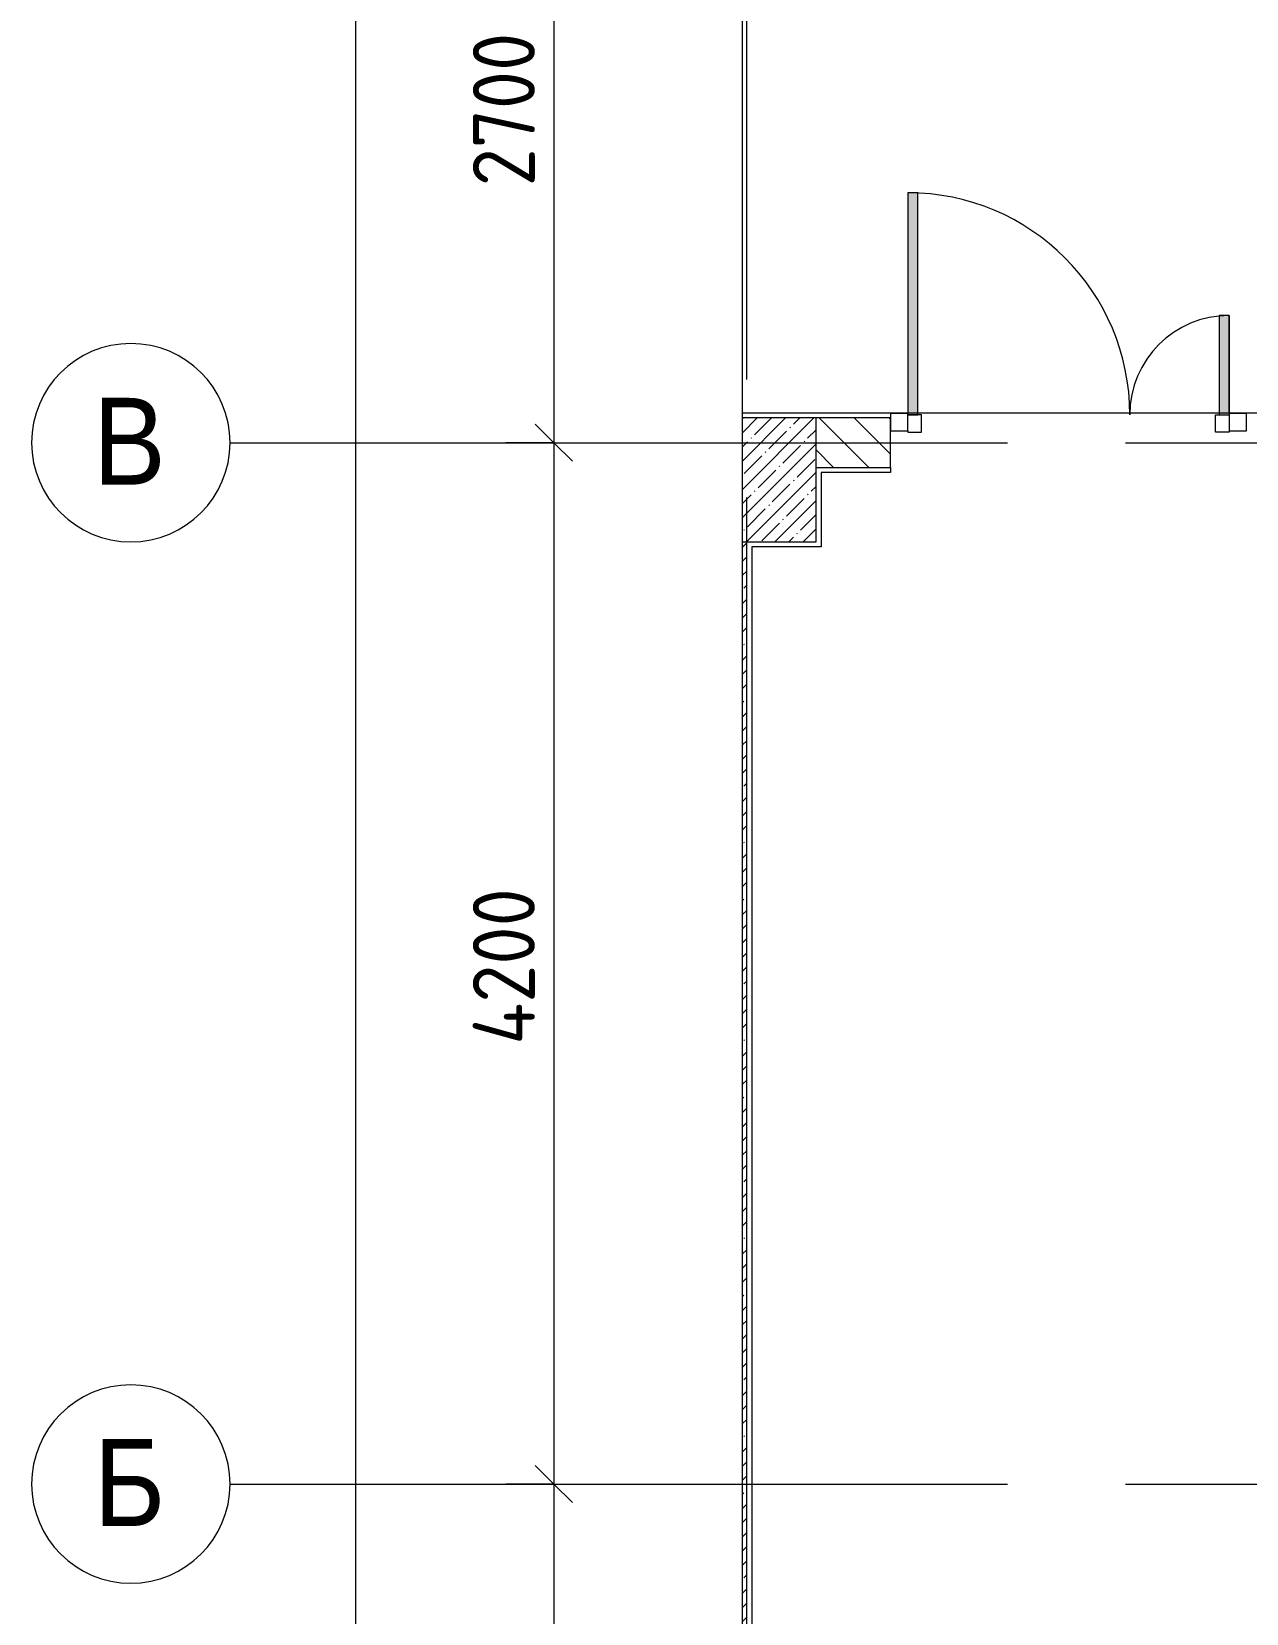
# Model space of a CAD drawing. Header units: millimetres. Extents: x 35787 to 244346, y -8553 to 29000.
# Drawn here: x 35876 to 40775, y 3078 to 9458 of the extents above; entities that cross this region are included whole.
import ezdxf

# ---------------------------------------------------------------- set-up
doc = ezdxf.new("R2010")
doc.units = ezdxf.units.MM
doc.linetypes.add('Осевая', pattern=[3175, 635, -476.25, 1587.5, -476.25])
for name, color, linetype, lineweight in [('A-ANNO-DIMS', 7, 'Continuous', 9), ('A-ANNO-DIMS-100', 7, 'Continuous', 9), ('A-DETL-GENF', 7, 'Continuous', 9), ('A-GLAZ-CWMG', 7, 'Continuous', 9), ('I-WALL', 7, 'Continuous', 9), ('S-COLS', 7, 'Continuous', 9), ('Оси', 7, 'Continuous', 9), ('Оси-1', 7, 'Continuous', 20), ('Оси-2', 7, 'Осевая', 9)]:
    doc.layers.add(name, color=color, linetype=linetype, lineweight=lineweight)
for name, color, linetype, lineweight, true_color in [('A-DETL-GENF-2', 7, 'Continuous', 9, 0xaaaaaa), ('A-DOOR-1', 7, 'Continuous', 9, 0xaaaaaa), ('A-DOOR-2', 7, 'Continuous', 9, 0xe2e2e2), ('A-FLOR-1', 7, 'Continuous', 9, 0xaaaaaa)]:
    doc.layers.add(name, color=color, linetype=linetype, lineweight=lineweight, true_color=true_color)
doc.styles.add('Arial', font='arial.ttf', dxfattribs={"width": 0.9, "height": 350})
doc.styles.add('ISOCPEUR', font='isocpeur.ttf', dxfattribs={"width": 0.9, "height": 250})
doc.dimstyles.new('ISO-2_5_0_9К_БОЛЬШОЙ', dxfattribs={"dimscale": 304.8, "dimtxt": 248.995294, "dimasz": 0.492126, "dimexe": 0.393701, "dimexo": 0.984252, "dimgap": 0, "dimtad": 1, "dimdec": 0, "dimrnd": 10, "dimzin": 0, "dimdsep": 46, "dimtxsty": 'ISOCPEUR', "dimblk1": 'OBLIQUE', "dimblk2": 'OBLIQUE', "dimsah": 1, "dimcen": 0.09, "dimdle": 0.393701, "dimazin": 0, "dimtfac": 1, "dimtdec": 4, "dimtix": 1, "dimtmove": 0, "dimatfit": 3, "dimfxl": 1, "dimtvp": 1, "dimtolj": 1, "dimtzin": 0, "dimarcsym": 2})
doc.dimstyles.new('ISO-2_5_0_9К_БОЛЬШОЙ_1', dxfattribs={"dimscale": 304.8, "dimtxt": 248.995294, "dimasz": 0.492126, "dimexe": 0.393701, "dimexo": 0.984252, "dimgap": 0, "dimtad": 1, "dimdec": 0, "dimrnd": 10, "dimzin": 0, "dimdsep": 46, "dimtxsty": 'ISOCPEUR', "dimblk1": 'OBLIQUE', "dimblk2": 'OBLIQUE', "dimsah": 1, "dimcen": 0.09, "dimdle": 0.393701, "dimazin": 0, "dimtfac": 1, "dimtdec": 4, "dimtix": 1, "dimtmove": 2, "dimatfit": 3, "dimfxl": 1, "dimtvp": 1, "dimtolj": 1, "dimtzin": 0, "dimarcsym": 2})

# ---------------------------------------------------------------- blocks, each defined once
blk = doc.blocks.new('BSC_Колонна _Прямоугольная - 500х500-23286270-План монтажа стен и перегородок 1 этажа  в осях 12-23')
at = {"layer": 'S-COLS'}
h = blk.add_hatch(dxfattribs=at)
h.set_pattern_fill('FP_2', color=256, style=0, pattern_type=2)
h.set_pattern_definition([(45, (-38790, -7650), (-57.02463, 57.02463), []), (45, (-38732.975, -7650), (-57.02463, 57.02463), [100.806, -20.161, 3.353, -16.808])])
h.paths.add_polyline_path([(-47.3, -250), (250, -250), (250, 250), (-47.3, 250)])
for p, q in [((250, 250), (-47.3, 250)), ((250, -250), (250, 250)), ((-47.3, -250), (250, -250))]:
    blk.add_line(p, q, dxfattribs=at)
blk = doc.blocks.new('Дверь_Витражная_остекление_ - ДВН_ДАО_Главный вход_1200 в свету-31742133-План монтажа стен и перегородок 1 этажа  в осях 12-23')
at = {"layer": 'A-DOOR-2'}
for points in [[(-647.5, 30), (-607.5, 30), (-607.5, 925), (-647.5, 925), (-647.5, 35)], [(647.5, 30), (647.5, 430), (607.5, 430), (607.5, 30)]]:
    blk.add_hatch(color=256, dxfattribs=at).paths.add_polyline_path(points)
at = {"layer": 'A-DETL-GENF-2'}
for p, q in [((-607.5, 925), (-647.5, 925)), ((-647.5, 925), (-647.5, 35)), ((-607.5, 30), (-607.5, 925)), ((647.5, 430), (607.5, 430)), ((607.5, 430), (607.5, 30)), ((647.5, 35), (647.5, 430)), ((-647.5, 30), (-607.5, 30)), ((-592.5, 30), (-647.5, 30)), ((-592.5, -40), (-592.5, 30)), ((592.5, -40), (592.5, 30)), ((592.5, 30), (647.5, 30)), ((607.5, 30), (647.5, 30)), ((-647.5, -35), (-647.5, -40)), ((-647.5, -40), (-592.5, -40)), ((647.5, -40), (592.5, -40)), ((647.5, -35), (647.5, -40))]:
    blk.add_line(p, q, dxfattribs=at)
at = {"layer": 'A-DOOR-1'}
for p, q in [((-647.5, 925), (-647.5, 35)), ((647.5, 430), (647.5, 35))]:
    blk.add_line(p, q, dxfattribs=at)
for centre, radius, start, end in [((-647.5, 30), 895, 360, 90), ((647.5, 30), 400, 90, 180)]:
    blk.add_arc(centre, radius, start, end, dxfattribs=at)
blk = doc.blocks.new('Прямоугольный импост - 50 x 70 мм-31687886-План монтажа стен и перегородок 1 этажа  в осях 12-23')
at = {"layer": 'A-GLAZ-CWMG'}
for p, q in [((-35, 35), (35, 35)), ((-35, -35), (-35, 35)), ((35, 35), (35, -35)), ((35, -35), (-35, -35))]:
    blk.add_line(p, q, dxfattribs=at)
blk = doc.blocks.new('Прямоугольный импост - 50 x 70 мм-31701779-План монтажа стен и перегородок 1 этажа  в осях 12-23')
at = {"layer": 'A-GLAZ-CWMG'}
for p, q in [((0, 35), (-70, 35)), ((-70, 35), (-70, -35)), ((0, -35), (0, 35)), ((-70, -35), (0, -35))]:
    blk.add_line(p, q, dxfattribs=at)
blk = doc.blocks.new('DET_L_Линия разрыва - М100-30654842-План монтажа стен и перегородок 1 этажа  в осях 12-23')
at = {"layer": 'A-DETL-GENF'}
blk.add_line((24079.7, 0), (12339.9, 0), dxfattribs=at)
blk = doc.blocks.new('Ось сетки - D8-29747960-План монтажа стен и перегородок 1 этажа  в осях 12-23')
at = {"layer": 'Оси-1'}
for start, end in [(360, 180), (180, 360)]:
    blk.add_arc((0, 0), 4, start, end, dxfattribs=at)
blk = doc.blocks.new('DIMBLOCK27-План монтажа стен и перегородок 1 этажа  в осях 12-23')
at = {"layer": 'A-ANNO-DIMS-100', "lineweight": 20}
for p, q in [((37982.1, 10500), (37907.1, 10575)), ((37982.1, 10500), (38057.1, 10425)), ((37982.1, 7800), (37907.1, 7875)), ((37982.1, 7800), (38057.1, 7725))]:
    blk.add_line(p, q, dxfattribs=at)
at = {"layer": 'A-ANNO-DIMS-100'}
for p, q in [((37788.2, 10500), (38102.1, 10500)), ((37982.1, 10500), (37788.2, 10500)), ((37982.1, 10500), (37982.1, 7800)), ((37788.2, 7800), (38102.1, 7800)), ((37982.1, 7800), (37788.2, 7800))]:
    blk.add_line(p, q, dxfattribs=at)
at = {"layer": 'A-ANNO-DIMS-100', "color": 0, "insert": (37655.5, 8834), "char_height": 250, "width": 758.478, "attachment_point": 1, "rotation": 90, "line_spacing_factor": 1.149209, "style": 'ISOCPEUR'}
blk.add_mtext('2700', dxfattribs=at)
blk = doc.blocks.new('_Oblique')
at = {"color": 0, "linetype": 'ByBlock', "lineweight": -2}
blk.add_line((-0.5, -0.5), (0.5, 0.5), dxfattribs=at)
blk = doc.blocks.new('DIMBLOCK28-План монтажа стен и перегородок 1 этажа  в осях 12-23')
at = {"layer": 'A-ANNO-DIMS-100', "lineweight": 20}
for p, q in [((37982.1, 7800), (37907.1, 7875)), ((37982.1, 7800), (38057.1, 7725)), ((37982.1, 3600), (37907.1, 3675)), ((37982.1, 3600), (38057.1, 3525))]:
    blk.add_line(p, q, dxfattribs=at)
at = {"layer": 'A-ANNO-DIMS-100'}
for p, q in [((37788.2, 7800), (38102.1, 7800)), ((37982.1, 7800), (37788.2, 7800)), ((37982.1, 7800), (37982.1, 3600)), ((37788.2, 3600), (38102.1, 3600)), ((37982.1, 3600), (37788.2, 3600))]:
    blk.add_line(p, q, dxfattribs=at)
at = {"layer": 'A-ANNO-DIMS-100', "color": 0, "insert": (37655.5, 5372), "char_height": 250, "width": 787.208, "attachment_point": 1, "rotation": 90, "line_spacing_factor": 1.149209, "style": 'ISOCPEUR'}
blk.add_mtext('4200', dxfattribs=at)
blk = doc.blocks.new('DIMBLOCK29-План монтажа стен и перегородок 1 этажа  в осях 12-23')
at = {"layer": 'A-ANNO-DIMS-100', "lineweight": 20}
for p, q in [((37982.1, 3600), (37907.1, 3675)), ((37982.1, 3600), (38057.1, 3525)), ((37982.1, 0), (37907.1, 75)), ((37982.1, 0), (38057.1, -75))]:
    blk.add_line(p, q, dxfattribs=at)
at = {"layer": 'A-ANNO-DIMS-100'}
for p, q in [((37788.2, 3600), (38102.1, 3600)), ((37982.1, 3600), (37788.2, 3600)), ((37982.1, 3600), (37982.1, -120)), ((37788.2, 0), (38102.1, 0)), ((37982.1, 0), (37788.2, 0))]:
    blk.add_line(p, q, dxfattribs=at)
at = {"layer": 'A-ANNO-DIMS-100', "color": 0, "insert": (37655.5, 1484), "char_height": 250, "width": 758.478, "attachment_point": 1, "rotation": 90, "line_spacing_factor": 1.149209, "style": 'ISOCPEUR'}
blk.add_mtext('3600', dxfattribs=at)
blk = doc.blocks.new('DIMBLOCK30-План монтажа стен и перегородок 1 этажа  в осях 12-23')
at = {"layer": 'A-ANNO-DIMS-100'}
for p, q in [((37182.1, 27120), (37182.1, -120)), ((36988.2, 27000), (37302.1, 27000)), ((37182.1, 27000), (36988.2, 27000)), ((36988.2, 0), (37302.1, 0)), ((37182.1, 0), (36988.2, 0))]:
    blk.add_line(p, q, dxfattribs=at)
at = {"layer": 'A-ANNO-DIMS-100', "lineweight": 20}
for p, q in [((37182.1, 27000), (37107.1, 27075)), ((37182.1, 27000), (37257.1, 26925)), ((37182.1, 0), (37107.1, 75)), ((37182.1, 0), (37257.1, -75))]:
    blk.add_line(p, q, dxfattribs=at)
at = {"layer": 'A-ANNO-DIMS-100', "color": 0, "insert": (36855.5, 13572), "char_height": 250, "width": 948.097, "attachment_point": 1, "rotation": 90, "line_spacing_factor": 1.149209, "style": 'ISOCPEUR'}
blk.add_mtext('27000', dxfattribs=at)

msp = doc.modelspace()

# ---------------------------------------------------------------- hatches: boundary and pattern name
at = {"layer": 'I-WALL'}
h = msp.add_hatch(dxfattribs=at)
h.set_pattern_fill('FP_20', color=256, style=0, pattern_type=2)
h.set_pattern_definition([(135, (0, 0), (-70.71068, -70.71068), [])])
h.paths.add_polyline_path([(42910, 7700), (42910, 7900), (41840, 7900), (41840, 7700)])
h.paths.add_polyline_path([(39040, 7700), (39340, 7700), (39340, 7900), (39040, 7900)])
h = msp.add_hatch(dxfattribs=at)
h.set_pattern_fill('FP_1', color=256, style=0, pattern_type=2)
h.set_pattern_definition([(45, (0, 0), (-57.02463, 57.02463), []), (45, (57.025, 0), (-57.02463, 57.02463), [100.806, -20.161, 3.353, -16.808])])
h.paths.add_polyline_path([(38760, 400), (38760, 7400), (38742.7, 7400), (38742.7, 400)])

# ---------------------------------------------------------------- linework, layer by layer
at = {"layer": 'A-FLOR-1'}
for p, q in [((38742.7, 7920), (66770, 7920)), ((39340, 7920), (39340, 7918)), ((39340, 7680), (39060, 7680)), ((39060, 7680), (39060, 7380)), ((39340, 7700), (39340, 7680)), ((39060, 7380), (38780, 7380)), ((38780, 7380), (38780, 800))]:
    msp.add_line(p, q, dxfattribs=at)
at = {"layer": 'I-WALL'}
for p, q in [((39340, 7900), (39040, 7900)), ((39340, 7700), (39340, 7900)), ((39040, 7700), (39340, 7700)), ((38760, 780), (38760, 7400))]:
    msp.add_line(p, q, dxfattribs=at)
at = {"layer": 'Оси'}
for p, q in [((36676.2, 7800), (39176.2, 7800)), ((36676.2, 3600), (39176.2, 3600))]:
    msp.add_line(p, q, dxfattribs=at)
at = {"layer": 'Оси-2'}
for p, q in [((38760, 593.7), (38760, 12700)), ((39176.2, 7800), (82200, 7800)), ((39176.2, 3600), (82200, 3600))]:
    msp.add_line(p, q, dxfattribs=at)

# ---------------------------------------------------------------- block references
at = {"layer": 'A-DETL-GENF', "rotation": 270.0000000000003}
msp.add_blockref('DET_L_Линия разрыва - М100-30654842-План монтажа стен и перегородок 1 этажа  в осях 12-23', (38742.7, 23799.7), dxfattribs=at)
at = {"layer": 'A-DOOR-1'}
msp.add_blockref('Дверь_Витражная_остекление_ - ДВН_ДАО_Главный вход_1200 в свету-31742133-План монтажа стен и перегородок 1 этажа  в осях 12-23', (40057.5, 7883), dxfattribs=at)
at = {"layer": 'A-GLAZ-CWMG', "rotation": 180}
msp.add_blockref('Прямоугольный импост - 50 x 70 мм-31701779-План монтажа стен и перегородок 1 этажа  в осях 12-23', (39340, 7883), dxfattribs=at)
at = {"layer": 'A-GLAZ-CWMG', "extrusion": (0, 0, -1), "rotation": 180}
msp.add_blockref('Прямоугольный импост - 50 x 70 мм-31687886-План монтажа стен и перегородок 1 этажа  в осях 12-23', (-40740, 7883), dxfattribs=at)
at = {"layer": 'S-COLS'}
msp.add_blockref('BSC_Колонна _Прямоугольная - 500х500-23286270-План монтажа стен и перегородок 1 этажа  в осях 12-23', (38790, 7650), dxfattribs=at)
at = {"layer": 'Оси-1', "xscale": 99.99999999999993, "yscale": 99.99999999999993, "zscale": 99.99999999999993, "rotation": 269.9999999999994}
for p in [(36276.2, 7800), (36276.2, 3600)]:
    msp.add_blockref('Ось сетки - D8-29747960-План монтажа стен и перегородок 1 этажа  в осях 12-23', p, dxfattribs=at)

# ---------------------------------------------------------------- texts
at = {"layer": 'Оси', "char_height": 350, "attachment_point": 1, "style": 'Arial'}
for s, insert, width in [('\\fArial|b0|i0|c204|p34|;\\W.9;В', (36123.4, 7981), 360.759), ('\\fArial|b0|i0|c204|p34|;\\W.9;Б', (36126.5, 3781), 353.544)]:
    msp.add_mtext(s, dxfattribs=dict(at, insert=insert, width=width))

# ---------------------------------------------------------------- dimensions: what is measured, and where the dimension line sits
at = {"layer": 'A-ANNO-DIMS'}
dim = msp.add_linear_dim(base=(37182.1, 0), p1=(37288.2, 27000), p2=(37288.2, 0), angle=90, dimstyle='ISO-2_5_0_9К_БОЛЬШОЙ_1', override={"dimpost": '<>', "dimfxl": 26999.999823}, dxfattribs=at)
dim.commit()
dim.dimension.update_dxf_attribs({"geometry": 'DIMBLOCK30-План монтажа стен и перегородок 1 этажа  в осях 12-23', "text_midpoint": (37022.2, 14046), "dimtype": 160, "text_rotation": 90})
for base, p1, p2, override, picture, middle in [((37982.1, 7800), (38088.2, 10500), (38088.2, 7800), {"dimpost": '<>', "dimfxl": 2700}, 'DIMBLOCK27-План монтажа стен и перегородок 1 этажа  в осях 12-23', (37857.1, 9150)), ((37982.1, 3600), (38088.2, 7800), (38088.2, 3600), {"dimpost": '<>', "dimfxl": 4200}, 'DIMBLOCK28-План монтажа стен и перегородок 1 этажа  в осях 12-23', (37857.1, 5700)), ((37982.1, 0), (38088.2, 3600), (38088.2, 0), {"dimpost": '<>', "dimfxl": 3600}, 'DIMBLOCK29-План монтажа стен и перегородок 1 этажа  в осях 12-23', (37857.1, 1800))]:
    dim = msp.add_linear_dim(base=base, p1=p1, p2=p2, angle=90, dimstyle='ISO-2_5_0_9К_БОЛЬШОЙ', override=override, dxfattribs=at)
    dim.commit()
    dim.dimension.update_dxf_attribs({"geometry": picture, "text_midpoint": middle})

doc.saveas('drawing.dxf')
